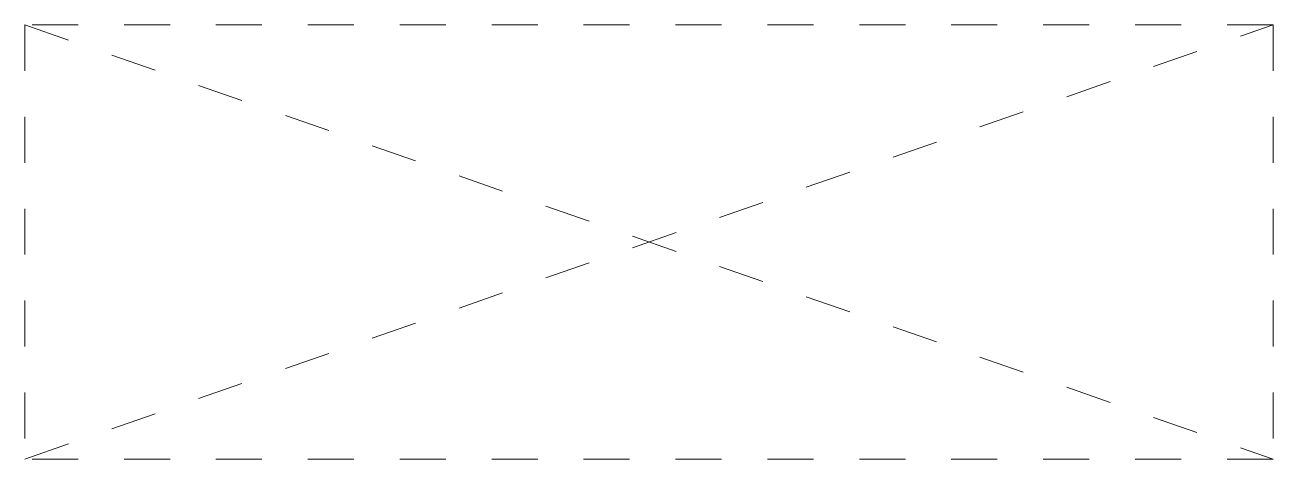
# Model space of a CAD drawing. Header units: metres. Extents: x 0 to 86.2, y 0 to 30.
import ezdxf

# ---------------------------------------------------------------- set-up
doc = ezdxf.new("R2010")
doc.units = ezdxf.units.M
doc.linetypes.add('Dash', pattern=[6.35, 3.175, -3.175])
doc.layers.add('A-DETL-GENF-HDLN', color=1, linetype='Dash', lineweight=18)

# ---------------------------------------------------------------- blocks, each defined once
blk = doc.blocks.new('21 stelblokje - 21_stelblokje-4391987-00_0 Basismaterialen')
at = {"layer": 'A-DETL-GENF-HDLN'}
for p, q in [((0, 30), (0, 0)), ((86.222, 30), (0, 30)), ((0, 30), (86.222, 0)), ((0, 0), (86.222, 30)), ((86.222, 30), (86.222, 0)), ((86.222, 0), (0, 0))]:
    blk.add_line(p, q, dxfattribs=at)

msp = doc.modelspace()

# ---------------------------------------------------------------- block references
msp.add_blockref('21 stelblokje - 21_stelblokje-4391987-00_0 Basismaterialen', (0, 0))

doc.saveas('drawing.dxf')
